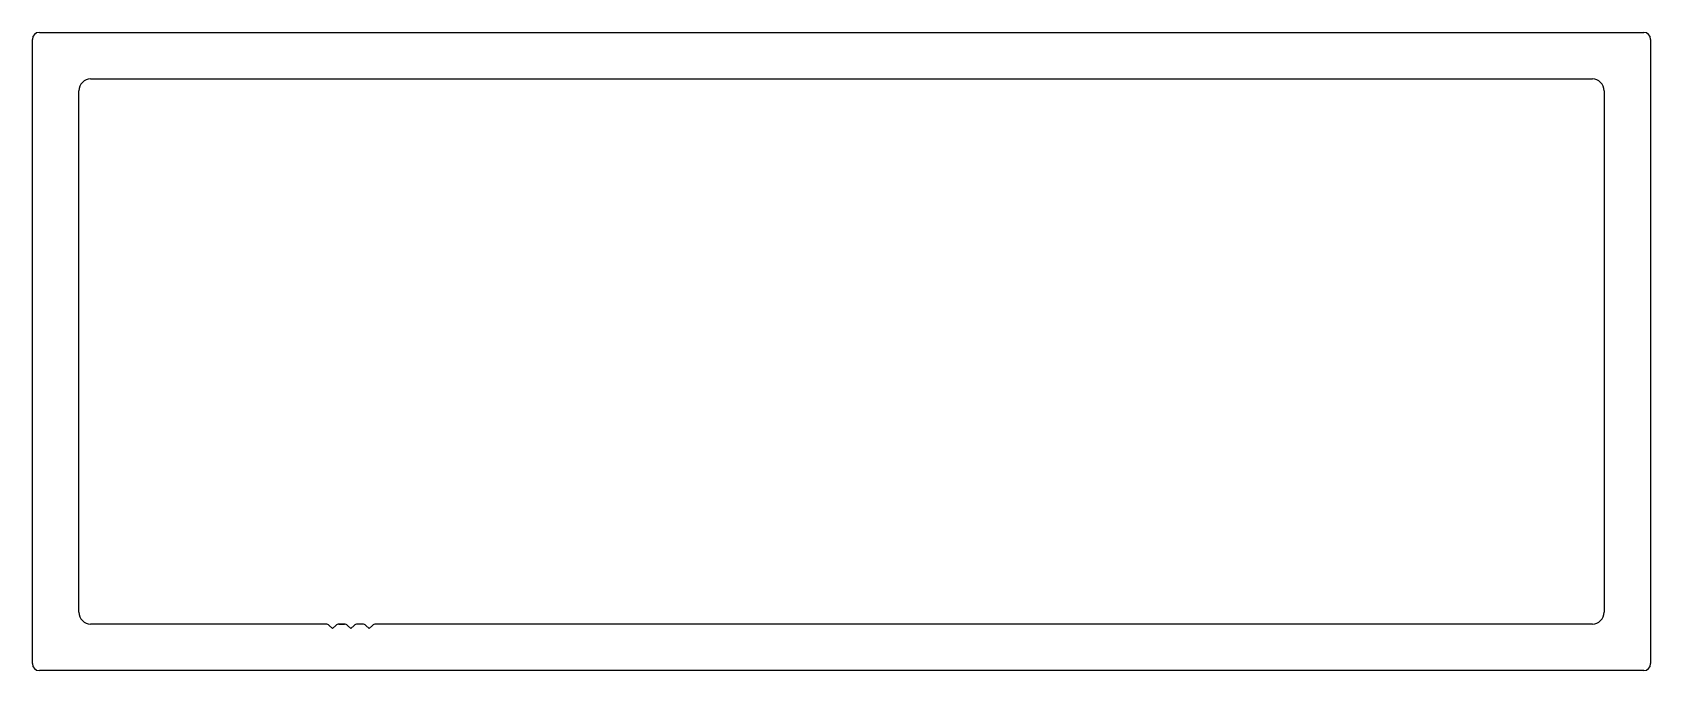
# Model space of a CAD drawing. Extents: x -44.2 to 44.1, y 9.1 to 43.9.
import ezdxf

# ---------------------------------------------------------------- set-up
doc = ezdxf.new("R2010")
doc.units = 0
doc.layers.get('0').update_dxf_attribs({"linetype": 'CONTINUOUS'})

msp = doc.modelspace()

# ---------------------------------------------------------------- linework, layer by layer
for p, q in [((-44.16, 9.507), (-44.16, 43.545)), ((-43.78, 43.925), (43.75, 43.925)), ((44.13, 43.545), (44.13, 9.507)), ((-41.62, 12.307), (-41.62, 40.745)), ((-40.98, 41.385), (40.95, 41.385)), ((41.59, 40.745), (41.59, 12.307)), ((-28.139, 11.667), (-40.98, 11.667)), ((-28.139, 11.667), (-28.139, 11.667)), ((-28.139, 11.667), (-28.139, 11.667)), ((-27.791, 11.422), (-27.962, 11.593)), ((-27.608, 11.593), (-27.779, 11.422)), ((-27.139, 11.667), (-27.431, 11.667)), ((-27.431, 11.667), (-27.139, 11.667)), ((-27.139, 11.667), (-27.431, 11.667)), ((-27.431, 11.667), (-27.139, 11.667)), ((-27.139, 11.667), (-27.431, 11.667)), ((-26.791, 11.422), (-26.962, 11.593)), ((-26.608, 11.593), (-26.779, 11.422)), ((-26.139, 11.667), (-26.432, 11.667)), ((-25.791, 11.422), (-25.962, 11.593)), ((-25.608, 11.593), (-25.779, 11.422)), ((-25.432, 11.667), (-25.432, 11.667)), ((40.95, 11.667), (-25.432, 11.667)), ((43.75, 9.127), (-43.78, 9.127))]:
    msp.add_line(p, q)
for centre, radius, start, end in [((-43.78, 43.545), 0.38, 90, 180), ((43.75, 43.545), 0.38, 360, 90), ((-40.98, 40.745), 0.64, 90, 180), ((40.95, 40.745), 0.64, 360, 90), ((-40.98, 12.307), 0.64, 180, 270), ((-28.139, 11.417), 0.25, 45, 90), ((-27.431, 11.417), 0.25, 90, 135), ((-27.139, 11.417), 0.25, 45, 90), ((-26.432, 11.417), 0.25, 90, 135), ((-26.139, 11.417), 0.25, 45, 90), ((-25.432, 11.417), 0.25, 90, 135), ((40.95, 12.307), 0.64, 270, 0), ((-27.785, 11.428), 0.008, 225, 315), ((-26.785, 11.428), 0.008, 225, 315), ((-25.785, 11.428), 0.008, 225, 315), ((-43.78, 9.507), 0.38, 180, 270), ((43.75, 9.507), 0.38, 270, 0)]:
    msp.add_arc(centre, radius, start, end)

doc.saveas('drawing.dxf')
